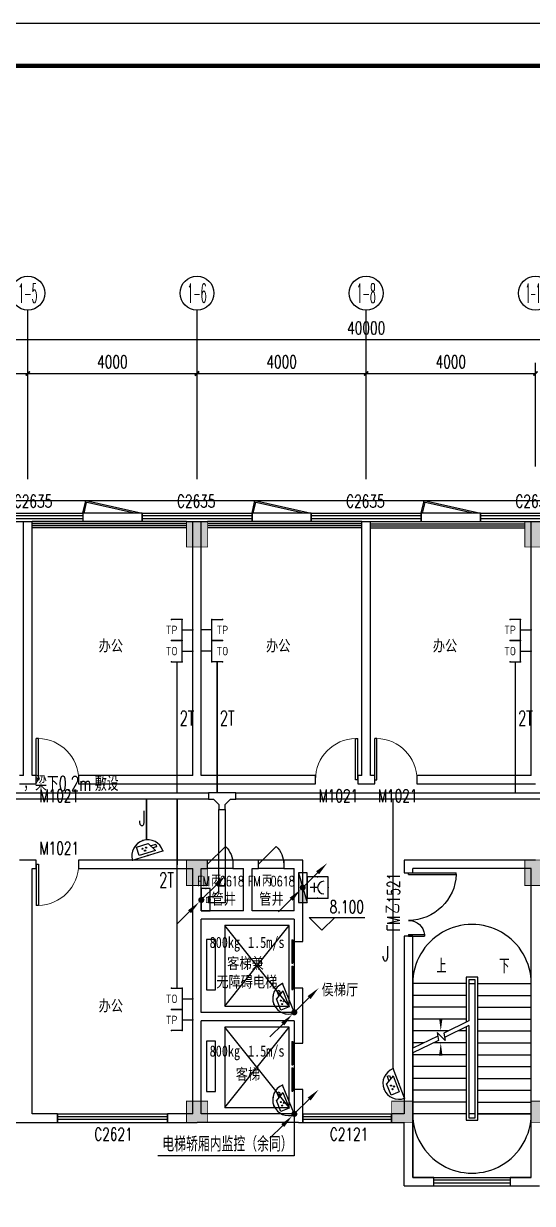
# Model space of a CAD drawing. Extents: x -6243262 to 3079315, y -2914302 to 172723.
# Drawn here: x -5709182 to -5697154, y -785658 to -757772 of the extents above; entities that cross this region are included whole.
import ezdxf
from ezdxf.enums import TextEntityAlignment as Align

# ---------------------------------------------------------------- set-up
doc = ezdxf.new("R2010")
doc.units = 0
doc.header["$LTSCALE"] = 1000
for name, color, linetype in [('0-柱2', 6, 'Continuous'), ('0-柱网', 2, 'Continuous'), ('0-铝板', 32, 'Continuous'), ('AXIS_TEXT', 7, 'Continuous'), ('CABLETRAY', 4, 'Continuous'), ('DOOR_FIRE_TEXT', 7, 'Continuous'), ('EQUIP-安防', 3, 'Continuous'), ('EQUIP-消防', 3, 'Continuous'), ('EQUIP-通讯', 3, 'Continuous'), ('EQUIP_消火栓', 7, 'Continuous'), ('LWIRE', 4, 'Continuous'), ('PUB_TITLE', 4, 'Continuous'), ('TEL_LEAD', 3, 'Continuous'), ('TEL_TEXT', 7, 'Continuous'), ('WINDOW', 4, 'Continuous'), ('WINDOW_TEXT', 7, 'Continuous'), ('WIRE-通讯', 4, 'Continuous')]:
    doc.layers.add(name, color=color, linetype=linetype)
doc.styles.add('-宋体', font='', dxfattribs={"width": 0.8})
doc.styles.add('_TCH_AXIS', font='COMPLEX', dxfattribs={"bigfont": 'GBCBIG'})
doc.styles.add('_TCH_DIM', font='SIMPLEX', dxfattribs={"bigfont": 'GBCBIG'})
doc.styles.add('_TCH_DIM_T3', font='SIMPLEX', dxfattribs={"width": 0.705882, "bigfont": 'GBCBIG'})
doc.styles.add('_TCH_WINDOW', font='SIMPLEX', dxfattribs={"height": 3.5, "bigfont": 'GBCBIG'})
doc.styles.add('_TEL_ATTDEF', font='gbenor', dxfattribs={"bigfont": 'gbcbig'})
doc.styles.add('_TEL_DIM', font='SIMPLEX', dxfattribs={"width": 0.8, "height": 3.5, "bigfont": 'HZTXT'})
doc.styles.add('COMPLEX', font='COMPLEX')
doc.styles.get("Standard").update_dxf_attribs({"font": 'gbenor.shx', "bigfont": 'gbcbig.shx'})
doc.styles.get('-宋体').set_extended_font_data('SimSun')
doc.dimstyles.new('_TCH_ARCH&&100', dxfattribs={"dimtxt": 297.5, "dimasz": 100, "dimexe": 250, "dimexo": 300, "dimgap": 126.25, "dimtad": 1, "dimdec": 0, "dimzin": 0, "dimdsep": 46, "dimtxsty": '_TCH_DIM_T3', "dimblk": 'ARCHTICK', "dimcen": 0.09, "dimclrt": 7, "dimazin": 2, "dimtfac": 1, "dimtdec": 0, "dimtix": 1, "dimtmove": 2, "dimatfit": 3, "dimfxl": 0, "dimtolj": 1, "dimtzin": 0, "dimarcsym": 0})

# ---------------------------------------------------------------- blocks, each defined once
blk = doc.blocks.new('1#柱网')
at = {"layer": '0-柱网'}
for points in [[(509855, 93967), (509855, 93367), (510355, 93367), (510355, 93967)], [(517855, 93967), (517855, 93367), (518355, 93367), (518355, 93967)], [(509855, 85967), (509855, 85367), (510355, 85367), (510355, 85967)], [(517855, 85967), (517855, 85367), (518355, 85367), (518355, 85967)], [(509855, 80267), (509855, 79767), (510355, 79767), (510355, 80267)], [(514705, 80267), (514705, 79767), (515205, 79767), (515205, 80267)], [(518005, 80267), (518005, 79767), (518505, 79767), (518505, 80267)]]:
    blk.add_hatch(color=0, dxfattribs=at).paths.add_polyline_path(points)
at = {"layer": '0-柱网', "color": 0, "const_width": 20}
for points in [[(509855, 93967), (509855, 93367), (510355, 93367), (510355, 93967), (509855, 93967)], [(517855, 93967), (517855, 93367), (518355, 93367), (518355, 93967), (517855, 93967)], [(509855, 85967), (509855, 85367), (510355, 85367), (510355, 85967), (509855, 85967)], [(517855, 85967), (517855, 85367), (518355, 85367), (518355, 85967), (517855, 85967)], [(509855, 80267), (509855, 79767), (510355, 79767), (510355, 80267), (509855, 80267)], [(514705, 80267), (514705, 79767), (515205, 79767), (515205, 80267), (514705, 80267)], [(518005, 80267), (518005, 79767), (518505, 79767), (518505, 80267), (518005, 80267)]]:
    blk.add_lwpolyline(points, dxfattribs=at)
blk = doc.blocks.new('A$C22252488')
at = {"layer": '0-铝板', "color": 0}
blk.add_lwpolyline([(1218, 0), (60, 261), (69, 300), (1400, 0)], dxfattribs=at)
at = {"layer": 'WINDOW', "color": 0}
for points in [[(0, 0), (60, 261)], [(31, 0), (90, 254)]]:
    blk.add_lwpolyline(points, dxfattribs=at)
blk = doc.blocks.new('$WINLIB2D$00000001')
at = {"color": 0}
for points in [[(-0.5, 0.5), (-0.5, -0.5)], [(-0.5, 0.5), (0.5, 0.5)], [(0.5, -0.5), (0.5, 0.5)], [(0.5, 0.167), (-0.5, 0.167)], [(0.5, -0.167), (-0.5, -0.167)], [(-0.5, -0.5), (0.5, -0.5)]]:
    blk.add_lwpolyline(points, dxfattribs=at)
blk = doc.blocks.new('$DorLib2D$00000001')
at = {"color": 0}
for p, q in [((0.45, 0.975), (0.5, 0.975)), ((0.45, 0), (0.45, 0.975)), ((0.5, 0), (0.5, 0.975)), ((0.5, 0), (0.45, 0))]:
    blk.add_line(p, q, dxfattribs=at)
at = {"color": 0, "lineweight": 13}
blk.add_arc((0.475, 0), 0.975, 91.4693, 180, dxfattribs=at)
blk = doc.blocks.new('$DORLIB2D$00000127')
at = {"color": 0}
for points in [[(-0.533, 0.795), (-0.533, 0.69)], [(-0.033, 0.795), (-0.533, 0.795)], [(-0.033, 0.795), (-0.033, 0.69)], [(0.533, 0.795), (0.033, 0.795)], [(0.033, 0.795), (0.033, 0.69)], [(0.533, 0.795), (0.533, 0.69)], [(-0.033, 0.69), (-0.533, 0.69)], [(0.533, 0.69), (0.033, 0.69)], [(0.5, 0.5), (-0.5, 0.5)]]:
    blk.add_lwpolyline(points, dxfattribs=at)
blk = doc.blocks.new('$DorLib2D$00000114')
at = {"color": 0}
blk.add_line((0.5, 0), (-0.207, 0.707), dxfattribs=at)
blk.add_arc((0.5, 0), 1, 135, 180, dxfattribs=at)
blk = doc.blocks.new('$DorLib2D$00000225')
at = {"color": 0}
for p, q in [((0.475, -0.001), (0.475, 0.752)), ((0.475, 0.752), (0.5, 0.752)), ((0.5, -0.001), (0.5, 0.752)), ((-0.5, 0), (-0.5, 0.252)), ((-0.475, 0.252), (-0.5, 0.252)), ((-0.475, 0), (-0.475, 0.252)), ((-0.475, 0), (-0.5, 0)), ((0.475, -0.001), (0.5, -0.001))]:
    blk.add_line(p, q, dxfattribs=at)
for centre, radius, start, end in [((0.505, -0.002), 0.755, 92.2493, 179.7238), ((-0.501, 0.003), 0.251, 359.7899, 84.0974)]:
    blk.add_arc(centre, radius, start, end, dxfattribs=at)
blk = doc.blocks.new('_ArchTick')
at = {"color": 0, "linetype": 'ByBlock', "const_width": 0.4}
blk.add_lwpolyline([(-0.5, -0.5), (0.5, 0.5)], dxfattribs=at)
blk = doc.blocks.new('*D631')
at = {"layer": '0-柱2', "color": 0, "lineweight": -2, "transparency": 16777216}
for p, q in [((1431741, -839937), (1431741, -836687)), ((1471741, -839937), (1471741, -836687)), ((1431741, -836937), (1471741, -836937))]:
    blk.add_line(p, q, dxfattribs=at)
at = {"layer": 'Defpoints', "color": 0, "transparency": 16777216}
for p in [(1471741, -836937), (1431741, -840237), (1471741, -840237)]:
    blk.add_point(p, dxfattribs=at)
at = {"layer": '0-柱2', "color": 0, "lineweight": -2, "transparency": 16777216, "xscale": 100, "yscale": 100, "zscale": 100, "rotation": 180}
blk.add_blockref('_ArchTick', (1431741, -836937), dxfattribs=at)
at = {"layer": '0-柱2', "color": 0, "lineweight": -2, "transparency": 16777216, "xscale": 100, "yscale": 100, "zscale": 100}
blk.add_blockref('_ArchTick', (1471741, -836937), dxfattribs=at)
at = {"layer": '0-柱2', "color": 7, "transparency": 16777216, "insert": (1451741, -836662), "char_height": 297.5, "attachment_point": 5, "style": '_TCH_DIM_T3'}
blk.add_mtext('\\A1;40000', dxfattribs=at)
blk = doc.blocks.new('*D635')
at = {"layer": '0-柱2', "color": 0, "lineweight": -2, "transparency": 16777216}
for p, q in [((1451741, -839937), (1451741, -837487)), ((1455741, -839937), (1455741, -837487)), ((1451741, -837737), (1455741, -837737))]:
    blk.add_line(p, q, dxfattribs=at)
at = {"layer": 'Defpoints', "color": 0, "transparency": 16777216}
for p in [(1455741, -837737), (1451741, -840237), (1455741, -840237)]:
    blk.add_point(p, dxfattribs=at)
at = {"layer": '0-柱2', "color": 0, "lineweight": -2, "transparency": 16777216, "xscale": 100, "yscale": 100, "zscale": 100, "rotation": 180}
blk.add_blockref('_ArchTick', (1451741, -837737), dxfattribs=at)
at = {"layer": '0-柱2', "color": 0, "lineweight": -2, "transparency": 16777216, "xscale": 100, "yscale": 100, "zscale": 100}
blk.add_blockref('_ArchTick', (1455741, -837737), dxfattribs=at)
at = {"layer": '0-柱2', "color": 7, "transparency": 16777216, "insert": (1453741, -837462), "char_height": 297.5, "attachment_point": 5, "style": '_TCH_DIM_T3'}
blk.add_mtext('\\A1;4000', dxfattribs=at)
blk = doc.blocks.new('*D636')
at = {"layer": '0-柱2', "color": 0, "lineweight": -2, "transparency": 16777216}
for p, q in [((1447741, -839937), (1447741, -837487)), ((1451741, -839937), (1451741, -837487)), ((1447741, -837737), (1451741, -837737))]:
    blk.add_line(p, q, dxfattribs=at)
at = {"layer": 'Defpoints', "color": 0, "transparency": 16777216}
for p in [(1451741, -837737), (1447741, -840237), (1451741, -840237)]:
    blk.add_point(p, dxfattribs=at)
at = {"layer": '0-柱2', "color": 0, "lineweight": -2, "transparency": 16777216, "xscale": 100, "yscale": 100, "zscale": 100, "rotation": 180}
blk.add_blockref('_ArchTick', (1447741, -837737), dxfattribs=at)
at = {"layer": '0-柱2', "color": 0, "lineweight": -2, "transparency": 16777216, "xscale": 100, "yscale": 100, "zscale": 100}
blk.add_blockref('_ArchTick', (1451741, -837737), dxfattribs=at)
at = {"layer": '0-柱2', "color": 7, "transparency": 16777216, "insert": (1449741, -837462), "char_height": 297.5, "attachment_point": 5, "style": '_TCH_DIM_T3'}
blk.add_mtext('\\A1;4000', dxfattribs=at)
blk = doc.blocks.new('*D637')
at = {"layer": '0-柱2', "color": 0, "lineweight": -2, "transparency": 16777216}
for p, q in [((1443741, -839937), (1443741, -837487)), ((1447741, -839937), (1447741, -837487)), ((1443741, -837737), (1447741, -837737))]:
    blk.add_line(p, q, dxfattribs=at)
at = {"layer": 'Defpoints', "color": 0, "transparency": 16777216}
for p in [(1447741, -837737), (1443741, -840237), (1447741, -840237)]:
    blk.add_point(p, dxfattribs=at)
at = {"layer": '0-柱2', "color": 0, "lineweight": -2, "transparency": 16777216, "xscale": 100, "yscale": 100, "zscale": 100, "rotation": 180}
blk.add_blockref('_ArchTick', (1443741, -837737), dxfattribs=at)
at = {"layer": '0-柱2', "color": 0, "lineweight": -2, "transparency": 16777216, "xscale": 100, "yscale": 100, "zscale": 100}
blk.add_blockref('_ArchTick', (1447741, -837737), dxfattribs=at)
at = {"layer": '0-柱2', "color": 7, "transparency": 16777216, "insert": (1445741, -837462), "char_height": 297.5, "attachment_point": 5, "style": '_TCH_DIM_T3'}
blk.add_mtext('\\A1;4000', dxfattribs=at)
blk = doc.blocks.new('*D638')
at = {"layer": '0-柱2', "color": 0, "lineweight": -2, "transparency": 16777216}
for p, q in [((1439741, -839937), (1439741, -837487)), ((1443741, -839937), (1443741, -837487)), ((1439741, -837737), (1443741, -837737))]:
    blk.add_line(p, q, dxfattribs=at)
at = {"layer": 'Defpoints', "color": 0, "transparency": 16777216}
for p in [(1443741, -837737), (1439741, -840237), (1443741, -840237)]:
    blk.add_point(p, dxfattribs=at)
at = {"layer": '0-柱2', "color": 0, "lineweight": -2, "transparency": 16777216, "xscale": 100, "yscale": 100, "zscale": 100, "rotation": 180}
blk.add_blockref('_ArchTick', (1439741, -837737), dxfattribs=at)
at = {"layer": '0-柱2', "color": 0, "lineweight": -2, "transparency": 16777216, "xscale": 100, "yscale": 100, "zscale": 100}
blk.add_blockref('_ArchTick', (1443741, -837737), dxfattribs=at)
at = {"layer": '0-柱2', "color": 7, "transparency": 16777216, "insert": (1441741, -837462), "char_height": 297.5, "attachment_point": 5, "style": '_TCH_DIM_T3'}
blk.add_mtext('\\A1;4000', dxfattribs=at)
blk = doc.blocks.new('_AXISO')
at = {"color": 0}
blk.add_circle((0, 0), 0.5, dxfattribs=at)
at = {"layer": 'AXIS_TEXT', "color": 0, "style": 'COMPLEX', "width": 1.041667}
blk.add_attdef('A', text='', height=0.56, dxfattribs=at).set_placement((-0.25, -0.28), (0.25, -0.28), align=Align.FIT)
blk = doc.blocks.new('$equip$00001847')
for p, q in [((-0.5, 0.499), (-0.5, 0.999)), ((0.5, 0.999), (0.5, 0.499)), ((0.5, 0.499), (-0.5, 0.499)), ((0, 0.5), (0, 0))]:
    blk.add_line(p, q)
for p in [(-0.5, 0.999), (0.5, 0.999), (-0.5, 0.499), (0, 0), (0.5, 0.499)]:
    blk.add_point(p)
at = {"color": 7, "style": '_TEL_DIM'}
blk.add_attdef('$TEXT$', text='', height=0.4, dxfattribs=at).set_placement((0, 0.999), align=Align.MIDDLE_CENTER)
at = {"color": 7, "style": '_TEL_DIM', "flags": 1}
blk.add_attdef('A', text='', height=0.00002, dxfattribs=at).set_placement((0, 0), align=Align.MIDDLE_CENTER)
blk = doc.blocks.new('$equip$00001867')
for p, q in [((-0.5, 0.499), (-0.5, 0.999)), ((0.5, 0.999), (0.5, 0.499)), ((0.5, 0.499), (-0.5, 0.499)), ((0, 0.5), (0, 0))]:
    blk.add_line(p, q)
for p in [(-0.5, 0.999), (0.5, 0.999), (-0.5, 0.499), (0, 0), (0.5, 0.499)]:
    blk.add_point(p)
at = {"color": 7, "style": '_TEL_DIM'}
blk.add_attdef('$TEXT$', text='', height=0.4, dxfattribs=at).set_placement((0, 0.999), align=Align.MIDDLE_CENTER)
at = {"color": 7, "style": '_TEL_DIM', "flags": 1}
blk.add_attdef('A', text='', height=0.00002, dxfattribs=at).set_placement((0, 0), align=Align.MIDDLE_CENTER)
blk = doc.blocks.new('$equip$00002353')
for p, q in [((0.75, 0), (-0.75, 0)), ((-0.517, -0.393), (-0.517, -0.273)), ((-0.517, -0.273), (-0.341, -0.273)), ((-0.517, -0.393), (-0.273, -0.393)), ((-0.427, -0.123), (0.383, -0.123)), ((-0.427, -0.123), (-0.187, -0.543)), ((0.383, -0.543), (-0.187, -0.543)), ((0.383, -0.123), (0.383, -0.543))]:
    blk.add_line(p, q)
at = {"const_width": 0.04}
for points in [[(-0.75, 0), (-0.779, 0)], [(0.75, 0), (0.779, 0)]]:
    blk.add_lwpolyline(points, dxfattribs=at)
blk.add_lwpolyline([(0.75, 0, -1), (-0.75, 0), (0.75, 0), (0.75, 0, -1), (-0.75, 0, -1.517539)], format="xyb", dxfattribs=at)
for centre, radius in [((-0.038, -0.38), 0.024), ((0.052, -0.26), 0.03), ((0.142, -0.38), 0.024)]:
    blk.add_circle(centre, radius)
blk.add_arc((0, 0), 0.75, 180, 0)
for p in [(-0.75, 0), (0, 0), (0.75, 0), (0, -0.75)]:
    blk.add_point(p)
for points in [[(-0.059, -0.368), (-0.017, -0.368), (-0.062, -0.38), (-0.014, -0.38)], [(-0.059, -0.392), (-0.017, -0.392), (-0.062, -0.38), (-0.014, -0.38)], [(-0.05, -0.359), (-0.026, -0.359), (-0.059, -0.368), (-0.017, -0.368)], [(-0.05, -0.401), (-0.026, -0.401), (-0.059, -0.392), (-0.017, -0.392)], [(-0.038, -0.356), (-0.038, -0.356), (-0.05, -0.359), (-0.026, -0.359)], [(-0.038, -0.404), (-0.038, -0.404), (-0.05, -0.401), (-0.026, -0.401)], [(0.026, -0.245), (0.078, -0.245), (0.022, -0.26), (0.082, -0.26)], [(0.026, -0.275), (0.078, -0.275), (0.022, -0.26), (0.082, -0.26)], [(0.037, -0.234), (0.067, -0.234), (0.026, -0.245), (0.078, -0.245)], [(0.037, -0.286), (0.067, -0.286), (0.026, -0.275), (0.078, -0.275)], [(0.052, -0.23), (0.052, -0.23), (0.037, -0.234), (0.067, -0.234)], [(0.052, -0.29), (0.052, -0.29), (0.037, -0.286), (0.067, -0.286)], [(0.121, -0.368), (0.163, -0.368), (0.118, -0.38), (0.166, -0.38)], [(0.121, -0.392), (0.163, -0.392), (0.118, -0.38), (0.166, -0.38)], [(0.13, -0.359), (0.154, -0.359), (0.121, -0.368), (0.163, -0.368)], [(0.13, -0.401), (0.154, -0.401), (0.121, -0.392), (0.163, -0.392)], [(0.142, -0.356), (0.142, -0.356), (0.13, -0.359), (0.154, -0.359)], [(0.142, -0.404), (0.142, -0.404), (0.13, -0.401), (0.154, -0.401)]]:
    blk.add_solid(points)
at = {"color": 7, "style": '_TEL_DIM', "flags": 1}
blk.add_attdef('A', text='', height=0.00002, dxfattribs=at).set_placement((0, 0), align=Align.MIDDLE_CENTER)
blk = doc.blocks.new('$equip$00002555')
for p, q in [((-0.75, 0.3), (-0.75, -0.3)), ((0.75, 0.3), (-0.75, 0.3)), ((0.75, -0.3), (0.75, 0.3)), ((-0.75, -0.3), (0.75, -0.3))]:
    blk.add_line(p, q)
at = {"const_width": 0.04}
blk.add_lwpolyline([(-0.75, 0.3), (-0.75, -0.3), (0.75, -0.3), (0.75, 0.3), (-0.75, 0.3), (-0.75, -0.3)], dxfattribs=at)
for p in [(-0.75, 0), (0, 0.3), (0.75, 0), (0, -0.3)]:
    blk.add_point(p)
at = {"color": 7, "style": '_TEL_DIM'}
blk.add_attdef('$TEXT$', text='', height=0.4, dxfattribs=at).set_placement((-0.018, 0.002), align=Align.MIDDLE_CENTER)
at = {"color": 7, "style": '_TEL_DIM', "flags": 1}
blk.add_attdef('A', text='', height=0.00002, dxfattribs=at).set_placement((0, 0), align=Align.MIDDLE_CENTER)
blk = doc.blocks.new('$TelecSys$00000079')
for p, q in [((0.7, 0.7), (0, 0)), ((0.104, 0.104), (0.104, 0.104)), ((-0.104, -0.104), (-0.104, -0.104))]:
    blk.add_line(p, q)
at = {"const_width": 0.142}
blk.add_lwpolyline([(-0.071, 0, 1), (0.071, 0, 1)], format="xyb", close=True, dxfattribs=at)
blk.add_solid([(0.63, 0.77), (0.77, 0.63), (1.15, 1.15)])
at = {"width": 0.8, "flags": 9}
blk.add_attdef('A', (0, 0), '', height=0.00002, dxfattribs=at)
blk = doc.blocks.new('$TelecSys$00000081')
for p, q in [((0.104, 0.104), (0.104, 0.104)), ((-1.15, -1.15), (-0.55, -0.55)), ((-0.104, -0.104), (-0.104, -0.104))]:
    blk.add_line(p, q)
at = {"const_width": 0.142}
blk.add_lwpolyline([(0.071, 0, 1), (-0.071, 0, 1)], format="xyb", close=True, dxfattribs=at)
blk.add_solid([(-0.62, -0.48), (-0.48, -0.62), (-0.1, -0.1)])
at = {"width": 0.8, "flags": 9}
blk.add_attdef('A', (0, 0), '', height=0.00002, rotation=180, dxfattribs=at)
blk = doc.blocks.new('$equip$00002656')
for p, q in [((-0.5, 1), (-0.5, 0)), ((0.5, 1), (-0.5, 1)), ((0.5, 0), (0.5, 1)), ((-0.5, 0), (0.5, 0)), ((-0.219, 0.331), (0.222, 0.331)), ((0, 0.5), (0, 0.15))]:
    blk.add_line(p, q)
at = {"const_width": 0.04}
blk.add_lwpolyline([(-0.5, 1), (0.5, 1), (0.5, 0), (-0.5, 0), (-0.5, 1), (0.5, 1)], dxfattribs=at)
blk.add_arc((0, 0.8), 0.3, 180, 0)
for p in [(0, 1), (-0.5, 0.5), (0, 0), (0.5, 0.5)]:
    blk.add_point(p)
at = {"color": 7, "flags": 1}
for tag, height, p in [('A', 0.00002, (0, 0)), ('B', 0.4, (0.762, 0.292))]:
    blk.add_attdef(tag, text='', height=height, dxfattribs=at).set_placement(p, align=Align.MIDDLE_CENTER)
blk = doc.blocks.new('$TwtSys$00000434')
for p, q in [((-0.5, 0.5), (-0.5, -0.5)), ((-0.5, -0.5), (0.5, 0.5)), ((0.5, 0.5), (-0.5, 0.5)), ((0.5, -0.5), (0.5, 0.5)), ((-0.5, -0.5), (0.5, -0.5))]:
    blk.add_line(p, q)
blk.add_solid([(0.5, -0.5), (0.5, 0.5), (-0.5, -0.5)])
blk = doc.blocks.new('4235234')
at = {"layer": '0-柱2', "color": 8}
for p, q in [((1443741.3, -840237.1), (1443741.3, -836237.1)), ((1447741.3, -840237.1), (1447741.3, -836237.1)), ((1451741.3, -840237.1), (1451741.3, -836237.1)), ((1443641.3, -847237.1), (1443641.3, -841237.1)), ((1443641.3, -841237.1), (1443841.3, -841237.1)), ((1443841.3, -847237.1), (1443841.3, -841237.1)), ((1446441.3, -841037.1), (1445041.3, -841037.1)), ((1445041.3, -841037.1), (1445041.3, -841237.1)), ((1445041.3, -841237.1), (1446441.3, -841237.1)), ((1446441.3, -841237.1), (1446441.3, -841037.1)), ((1447641.3, -847237.1), (1447641.3, -841237.1)), ((1447641.3, -841237.1), (1447841.3, -841237.1)), ((1447841.3, -847237.1), (1447841.3, -841237.1)), ((1450441.3, -841037.1), (1449041.3, -841037.1)), ((1449041.3, -841037.1), (1449041.3, -841237.1)), ((1449041.3, -841237.1), (1450441.3, -841237.1)), ((1450441.3, -841237.1), (1450441.3, -841037.1)), ((1451641.3, -847237.1), (1451641.3, -841237.1)), ((1451641.3, -841237.1), (1451841.3, -841237.1)), ((1451841.3, -847237.1), (1451841.3, -841237.1)), ((1454441.3, -841037.1), (1453041.3, -841037.1)), ((1453041.3, -841037.1), (1453041.3, -841237.1)), ((1453041.3, -841237.1), (1454441.3, -841237.1)), ((1454441.3, -841237.1), (1454441.3, -841037.1)), ((1455641.3, -847237.1), (1455641.3, -841237.1)), ((1455641.3, -841237.1), (1455841.3, -841237.1)), ((1443641.3, -847237.1), (1443541.3, -847237.1)), ((1443941.3, -847237.1), (1443841.3, -847237.1)), ((1443941.3, -847437.1), (1443941.3, -847237.1)), ((1447641.3, -847237.1), (1444941.3, -847237.1)), ((1444941.3, -847237.1), (1444941.3, -847437.1)), ((1450541.3, -847237.1), (1447841.3, -847237.1)), ((1450541.3, -847437.1), (1450541.3, -847237.1)), ((1451641.3, -847237.1), (1451541.3, -847237.1)), ((1451541.3, -847237.1), (1451541.3, -847437.1)), ((1451941.3, -847237.1), (1451841.3, -847237.1)), ((1451941.3, -847437.1), (1451941.3, -847237.1)), ((1455641.3, -847237.1), (1452941.3, -847237.1)), ((1452941.3, -847237.1), (1452941.3, -847437.1)), ((1443541.3, -847437.1), (1443741.3, -847437.1)), ((1443741.3, -847437.1), (1443941.3, -847437.1)), ((1444941.3, -847437.1), (1447741.3, -847437.1)), ((1447741.3, -847437.1), (1450541.3, -847437.1)), ((1451541.3, -847437.1), (1451741.3, -847437.1)), ((1451741.3, -847437.1), (1451941.3, -847437.1)), ((1452941.3, -847437.1), (1455741.3, -847437.1)), ((1443741.3, -849237.1), (1443541.3, -849237.1)), ((1443941.3, -849237.1), (1443741.3, -849237.1)), ((1443941.3, -849437.1), (1443941.3, -849237.1)), ((1447741.3, -849237.1), (1444941.3, -849237.1)), ((1444941.3, -849237.1), (1444941.3, -849437.1)), ((1447991.3, -849237.1), (1447741.3, -849237.1)), ((1447991.3, -849437.1), (1447991.3, -849237.1)), ((1448591.3, -849237.1), (1447991.3, -849237.1)), ((1448941.3, -849237.1), (1448591.3, -849237.1)), ((1448591.3, -849237.1), (1448591.3, -849437.1)), ((1449191.3, -849237.1), (1448941.3, -849237.1)), ((1449191.3, -849437.1), (1449191.3, -849237.1)), ((1449791.3, -849237.1), (1449191.3, -849237.1)), ((1450241.3, -849237.1), (1449791.3, -849237.1)), ((1449791.3, -849237.1), (1449791.3, -849437.1)), ((1450241.3, -850537.1), (1450241.3, -849237.1)), ((1455741.3, -849237.1), (1452641.3, -849237.1)), ((1452641.3, -849237.1), (1452641.3, -849537.1)), ((1443841.3, -855237.1), (1443841.3, -849437.1)), ((1443841.3, -849437.1), (1443941.3, -849437.1)), ((1444941.3, -849437.1), (1447641.3, -849437.1)), ((1447641.3, -850537.1), (1447641.3, -849437.1)), ((1447841.3, -850437.1), (1447841.3, -849437.1)), ((1447841.3, -849437.1), (1447991.3, -849437.1)), ((1448591.3, -849437.1), (1447991.3, -849437.1)), ((1448591.3, -849437.1), (1448841.3, -849437.1)), ((1448841.3, -850437.1), (1448841.3, -849437.1)), ((1449041.3, -849437.1), (1449191.3, -849437.1)), ((1449041.3, -850437.1), (1449041.3, -849437.1)), ((1449791.3, -849437.1), (1449191.3, -849437.1)), ((1449791.3, -849437.1), (1450041.3, -849437.1)), ((1450041.3, -850437.1), (1450041.3, -849437.1)), ((1452641.3, -849537.1), (1452841.3, -849537.1)), ((1455641.3, -849437.1), (1452841.3, -849437.1)), ((1452841.3, -849537.1), (1452841.3, -849437.1)), ((1455641.3, -855337.1), (1455641.3, -849437.1)), ((1448841.3, -850437.1), (1447841.3, -850437.1)), ((1450041.3, -850437.1), (1449041.3, -850437.1)), ((1447641.3, -852937.1), (1447641.3, -850537.1)), ((1447841.3, -852837.1), (1447841.3, -850637.1)), ((1448941.3, -850637.1), (1447841.3, -850637.1)), ((1450041.3, -850637.1), (1448941.3, -850637.1)), ((1450041.3, -850637.1), (1450041.3, -851162.1)), ((1450241.3, -851162.1), (1450241.3, -850537.1)), ((1450695.5, -850895.5), (1450395.5, -850595.5)), ((1450395.5, -850595.5), (1451705.3, -850595.5)), ((1450695.5, -850895.5), (1450995.5, -850595.5)), ((1449916.3, -850787.1), (1448396.3, -850787.1)), ((1448396.3, -850787.1), (1448396.3, -852687.1)), ((1448396.3, -852687.1), (1449916.3, -850787.1)), ((1449916.3, -852687.1), (1448396.3, -850787.1)), ((1449916.3, -852687.1), (1449916.3, -850787.1)), ((1452841.3, -851037.1), (1452641.3, -851037.1)), ((1452641.3, -851037.1), (1452641.3, -855237.1)), ((1452841.3, -855337.1), (1452841.3, -851037.1)), ((1448181.3, -851117.1), (1447966.3, -851117.1)), ((1447966.3, -851117.1), (1447966.3, -852307.1)), ((1448181.3, -852307.1), (1448181.3, -851117.1)), ((1450041.3, -851162.1), (1450241.3, -851162.1)), ((1452841.3, -852157.1), (1452841.3, -853685.1)), ((1454106.3, -852157.1), (1452841.3, -852157.1)), ((1454376.3, -852007.1), (1454106.3, -852007.1)), ((1454106.3, -852007.1), (1454106.3, -853067.1)), ((1454316.3, -852067.1), (1454166.3, -852067.1)), ((1454166.3, -852067.1), (1454166.3, -853037.8)), ((1454166.3, -852157.1), (1454166.3, -853037.8)), ((1454166.3, -852157.1), (1454316.3, -852157.1)), ((1454316.3, -855327.1), (1454316.3, -852067.1)), ((1454316.3, -855237.1), (1454316.3, -852157.1)), ((1454376.3, -855387.1), (1454376.3, -852007.1)), ((1454376.3, -852157.1), (1455641.3, -852157.1)), ((1455641.3, -855237.1), (1455641.3, -852157.1)), ((1447966.3, -852307.1), (1448181.3, -852307.1)), ((1450241.3, -852262.1), (1450041.3, -852262.1)), ((1450041.3, -852262.1), (1450041.3, -852837.1)), ((1450241.3, -852937.1), (1450241.3, -852262.1)), ((1454106.3, -852437.1), (1452841.3, -852437.1)), ((1454376.3, -852437.1), (1455641.3, -852437.1)), ((1448396.3, -852687.1), (1449916.3, -852687.1)), ((1454106.3, -852717.1), (1452841.3, -852717.1)), ((1454376.3, -852717.1), (1455641.3, -852717.1)), ((1447641.3, -855237.1), (1447641.3, -852937.1)), ((1450041.3, -852837.1), (1447841.3, -852837.1)), ((1450241.3, -853562.1), (1450241.3, -852937.1)), ((1454106.3, -852997.1), (1452841.3, -852997.1)), ((1454376.3, -852997.1), (1455641.3, -852997.1)), ((1447841.3, -855237.1), (1447841.3, -853037.1)), ((1450041.3, -853037.1), (1447841.3, -853037.1)), ((1449916.3, -853187.1), (1448396.3, -853187.1)), ((1448396.3, -853187.1), (1448396.3, -855087.1)), ((1448396.3, -855087.1), (1449916.3, -853187.1)), ((1449916.3, -855087.1), (1448396.3, -853187.1)), ((1449916.3, -855087.1), (1449916.3, -853187.1)), ((1450041.3, -853037.1), (1450041.3, -853562.1)), ((1453676.5, -853277.1), (1452841.3, -853277.1)), ((1454166.3, -853037.8), (1453574.6, -853326.8)), ((1454166.3, -853149.1), (1453594.4, -853428.4)), ((1454106.3, -853277.1), (1453904.3, -853277.1)), ((1454106.3, -853178.4), (1454106.3, -855387.1)), ((1454166.3, -853149.1), (1454166.3, -855237.1)), ((1454166.3, -853149.1), (1454166.3, -855327.1)), ((1454376.3, -853277.1), (1455641.3, -853277.1)), ((1448181.3, -853517.1), (1447966.3, -853517.1)), ((1447966.3, -853517.1), (1447966.3, -854707.1)), ((1448181.3, -854707.1), (1448181.3, -853517.1)), ((1453431.1, -853396.9), (1452841.3, -853685.1)), ((1453450.9, -853498.5), (1452841.3, -853796.4)), ((1453103.3, -853557.1), (1452841.3, -853557.1)), ((1454106.3, -853557.1), (1453331.1, -853557.1)), ((1453608.8, -853502), (1453415.2, -853315.2)), ((1453415.2, -853315.2), (1453450.9, -853498.5)), ((1453574.6, -853326.8), (1453608.8, -853502)), ((1454376.3, -853557.1), (1455641.3, -853557.1)), ((1450041.3, -853562.1), (1450241.3, -853562.1)), ((1452841.3, -853796.4), (1452841.3, -855237.1)), ((1454106.3, -853837.1), (1452841.3, -853837.1)), ((1454376.3, -853837.1), (1455641.3, -853837.1)), ((1454106.3, -854117.1), (1452841.3, -854117.1)), ((1454376.3, -854117.1), (1455641.3, -854117.1)), ((1454106.3, -854397.1), (1452841.3, -854397.1)), ((1454376.3, -854397.1), (1455641.3, -854397.1)), ((1450241.3, -854662.1), (1450041.3, -854662.1)), ((1450041.3, -854662.1), (1450041.3, -855237.1)), ((1450241.3, -855237.1), (1450241.3, -854662.1)), ((1447966.3, -854707.1), (1448181.3, -854707.1)), ((1454106.3, -854677.1), (1452841.3, -854677.1)), ((1454376.3, -854677.1), (1455641.3, -854677.1)), ((1448396.3, -855087.1), (1449916.3, -855087.1)), ((1454106.3, -854957.1), (1452841.3, -854957.1)), ((1454376.3, -854957.1), (1455641.3, -854957.1)), ((1443041.3, -855437.1), (1443741.3, -855437.1)), ((1443741.3, -855437.1), (1444441.3, -855437.1)), ((1444441.3, -855237.1), (1443841.3, -855237.1)), ((1444441.3, -855437.1), (1444441.3, -855237.1)), ((1447641.3, -855237.1), (1447041.3, -855237.1)), ((1447041.3, -855237.1), (1447041.3, -855437.1)), ((1447041.3, -855437.1), (1447741.3, -855437.1)), ((1450141.3, -855437.1), (1447741.3, -855437.1)), ((1450041.3, -855237.1), (1447841.3, -855237.1)), ((1450141.3, -855437.1), (1450241.3, -855437.1)), ((1450241.3, -855437.1), (1450241.3, -855237.1)), ((1452641.3, -855237.1), (1452341.3, -855237.1)), ((1452341.3, -855237.1), (1452341.3, -855437.1)), ((1452341.3, -855437.1), (1452641.3, -855437.1)), ((1452641.3, -856937.1), (1452641.3, -855437.1)), ((1454106.3, -855237.1), (1452841.3, -855237.1)), ((1452841.3, -855237.1), (1452841.3, -856737.1)), ((1454106.3, -855237.1), (1452841.3, -855237.1)), ((1452841.3, -856737.1), (1452841.3, -855337.1)), ((1454106.3, -855387.1), (1454376.3, -855387.1)), ((1454316.3, -855237.1), (1454166.3, -855237.1)), ((1454166.3, -855327.1), (1454316.3, -855327.1)), ((1454376.3, -855237.1), (1455641.3, -855237.1)), ((1455641.3, -855237.1), (1454376.3, -855237.1)), ((1455641.3, -856737.1), (1455641.3, -855237.1)), ((1455641.3, -856737.1), (1455641.3, -855337.1)), ((1453341.3, -856737.1), (1452841.3, -856737.1)), ((1452841.3, -856737.1), (1455641.3, -856737.1)), ((1453341.3, -856937.1), (1453341.3, -856737.1)), ((1455641.3, -856737.1), (1455141.3, -856737.1)), ((1455141.3, -856737.1), (1455141.3, -856937.1)), ((1452641.3, -856937.1), (1453341.3, -856937.1)), ((1455141.3, -856937.1), (1455841.3, -856937.1))]:
    blk.add_line(p, q, dxfattribs=at)
for points in [[(1436841.3, -840737.1), (1472341.3, -840737.1), (1472341.3, -849237.1)], [(1447491.3, -841237.1), (1443841.3, -841237.1)], [(1447491.3, -841287.1), (1443841.3, -841287.1)], [(1451641.3, -841237.1), (1447991.3, -841237.1)], [(1451641.3, -841287.1), (1447991.3, -841287.1)], [(1451841.3, -841237.1), (1455491.3, -841237.1)], [(1451841.3, -841287.1), (1455491.3, -841287.1)], [(1447491.3, -841337.1), (1443841.3, -841337.1)], [(1447491.3, -841387.1), (1443841.3, -841387.1)], [(1451641.3, -841337.1), (1447991.3, -841337.1)], [(1451641.3, -841387.1), (1447991.3, -841387.1)], [(1451841.3, -841337.1), (1455491.3, -841337.1)], [(1451841.3, -841387.1), (1455491.3, -841387.1)]]:
    blk.add_lwpolyline(points, dxfattribs=at)
for points in [[(1453503.8, -852017.1, 0, 0, 0), (1453503.8, -853277.1, 0, 80, 0), (1453503.8, -852977.1, 0, 0, 0)], [(1454978.8, -852017.1, 0, 0, 0), (1454978.8, -855987.1, 0, 0, 0), (1453503.8, -855987.1, 0, 0, 0), (1453503.8, -853557.1, 0, 80, 0), (1453503.8, -853857.1, 0, 0, 0)]]:
    blk.add_lwpolyline(points, format="xyseb", dxfattribs=at)
for centre, start, end in [((1454241.3, -852157.1), 359.99993, 180.00007), ((1454241.3, -855237.1), 179.99993, 0.00007)]:
    blk.add_arc(centre, 1400, start, end, dxfattribs=at)
ref = blk.add_blockref('_AXISO', (1443741.3, -835837.1), dxfattribs=dict(at, xscale=800, yscale=800, zscale=800))
ref.add_attrib('A', '1-5', dxfattribs={"layer": 'AXIS_TEXT', "color": 8, "height": 452.55, "style": '_TCH_AXIS', "width": 0.381818}).set_placement((1443515, -836063.3), (1443967.6, -836063.3), align=Align.FIT)
ref = blk.add_blockref('_AXISO', (1447741.3, -835837.1), dxfattribs=dict(at, xscale=800, yscale=800, zscale=800))
ref.add_attrib('A', '1-6', dxfattribs={"layer": 'AXIS_TEXT', "color": 8, "height": 452.55, "style": '_TCH_AXIS', "width": 0.381818}).set_placement((1447515, -836063.3), (1447967.6, -836063.3), align=Align.FIT)
ref = blk.add_blockref('_AXISO', (1451741.3, -835837.1), dxfattribs=dict(at, xscale=800, yscale=800, zscale=800))
ref.add_attrib('A', '1-8', dxfattribs={"layer": 'AXIS_TEXT', "color": 8, "height": 452.55, "style": '_TCH_AXIS', "width": 0.381818}).set_placement((1451515, -836063.3), (1451967.6, -836063.3), align=Align.FIT)
ref = blk.add_blockref('_AXISO', (1455741.3, -835837.1), dxfattribs=dict(at, xscale=800, yscale=800, zscale=800))
ref.add_attrib('A', '1-10', dxfattribs={"layer": 'AXIS_TEXT', "color": 8, "height": 452.55, "style": '_TCH_AXIS', "width": 0.3}).set_placement((1455515, -836063.3), (1455967.6, -836063.3), align=Align.FIT)
ref = blk.add_blockref('$WINLIB2D$00000001', (1443741.3, -841137.1), dxfattribs=dict(at, xscale=-2600, yscale=200, zscale=200, rotation=180))
ref.add_attrib('A', 'XJC2635', (1443086.3, -840905.9), dxfattribs={"layer": 'WINDOW_TEXT', "color": 8, "height": 297.5, "style": '_TCH_WINDOW', "width": 0.705882})
ref = blk.add_blockref('$WINLIB2D$00000001', (1447741.3, -841137.1), dxfattribs=dict(at, xscale=-2600, yscale=-200, zscale=200, rotation=180))
ref.add_attrib('A', 'C2635', (1447266.3, -840905.9), dxfattribs={"layer": 'WINDOW_TEXT', "color": 8, "height": 297.5, "style": '_TCH_WINDOW', "width": 0.705882})
ref = blk.add_blockref('$WINLIB2D$00000001', (1451741.3, -841137.1), dxfattribs=dict(at, xscale=-2600, yscale=-200, zscale=200, rotation=180))
ref.add_attrib('A', 'C2635', (1451266.3, -840905.9), dxfattribs={"layer": 'WINDOW_TEXT', "color": 8, "height": 297.5, "style": '_TCH_WINDOW', "width": 0.705882})
ref = blk.add_blockref('$WINLIB2D$00000001', (1455741.3, -841137.1), dxfattribs=dict(at, xscale=-2600, yscale=-200, zscale=200, rotation=180))
ref.add_attrib('A', 'C2635', (1455266.3, -840905.9), dxfattribs={"layer": 'WINDOW_TEXT', "color": 8, "height": 297.5, "style": '_TCH_WINDOW', "width": 0.705882})
for name, p in [('A$C22252488', (1445041.3, -841037.1)), ('A$C22252488', (1449041.3, -841037.1)), ('A$C22252488', (1453041.3, -841037.1)), ('1#柱网', (937636.3, -935204.2))]:
    blk.add_blockref(name, p, dxfattribs=at)
ref = blk.add_blockref('$DorLib2D$00000001', (1444441.3, -847337.1), dxfattribs=dict(at, xscale=1000, yscale=-1000, zscale=200, rotation=180))
ref.add_attrib('A', 'M1021', (1444016.3, -847865.7), dxfattribs={"layer": 'WINDOW_TEXT', "color": 8, "height": 297.5, "style": '_TCH_WINDOW', "width": 0.705882})
ref = blk.add_blockref('$DorLib2D$00000001', (1451041.3, -847337.1), dxfattribs=dict(at, xscale=-1000, yscale=-1000, zscale=200, rotation=180))
ref.add_attrib('A', 'M1021', (1450616.3, -847865.7), dxfattribs={"layer": 'WINDOW_TEXT', "color": 8, "height": 297.5, "style": '_TCH_WINDOW', "width": 0.705882})
ref = blk.add_blockref('$DorLib2D$00000001', (1452441.3, -847337.1), dxfattribs=dict(at, xscale=1000, yscale=-1000, zscale=200, rotation=180))
ref.add_attrib('A', 'M1021', (1452016.3, -847865.7), dxfattribs={"layer": 'WINDOW_TEXT', "color": 8, "height": 297.5, "style": '_TCH_WINDOW', "width": 0.705882})
ref = blk.add_blockref('$DorLib2D$00000001', (1444441.3, -849337.1), dxfattribs=dict(at, xscale=1000, yscale=1000, zscale=200, rotation=180))
ref.add_attrib('A', 'M1021', (1444016.3, -849105.9), dxfattribs={"layer": 'WINDOW_TEXT', "color": 8, "height": 297.5, "style": '_TCH_WINDOW', "width": 0.705882})
at = {"layer": '0-柱2', "color": 8, "zscale": 200}
for name, p, xscale, yscale, rotation in [('$DorLib2D$00000114', (1448291.3, -849337.1), 600, -600, 180), ('$DorLib2D$00000114', (1449491.3, -849337.1), 600, -600, 180), ('$DorLib2D$00000225', (1452741.3, -850287.1), 1500, -1500, 90), ('$DORLIB2D$00000127', (1450141.3, -851712.1), 1100, 200, 90), ('$DORLIB2D$00000127', (1450141.3, -854112.1), 1100, 200, 90), ('$WINLIB2D$00000001', (1454241.3, -856837.1), -1800, 200, 180)]:
    blk.add_blockref(name, p, dxfattribs=dict(at, xscale=xscale, yscale=yscale, rotation=rotation))
at = {"layer": '0-柱2', "color": 8}
ref = blk.add_blockref('$WINLIB2D$00000001', (1445741.3, -855337.1), dxfattribs=dict(at, xscale=-2600, yscale=-200, zscale=200, rotation=180))
ref.add_attrib('A', 'C2621', (1445311.3, -855865.7), dxfattribs={"layer": 'WINDOW_TEXT', "color": 8, "height": 297.5, "style": '_TCH_WINDOW', "width": 0.705882})
ref = blk.add_blockref('$WINLIB2D$00000001', (1451291.3, -855337.1), dxfattribs=dict(at, xscale=-2100, yscale=-200, zscale=200, rotation=180))
ref.add_attrib('A', 'C2121', (1450881.3, -855865.7), dxfattribs={"layer": 'WINDOW_TEXT', "color": 8, "height": 297.5, "style": '_TCH_WINDOW', "width": 0.705882})
for s, height, style, width, p in [('办公', 264.35, '-宋体', 0.8, (1445415.6, -844302.5)), ('办公', 264.35, '-宋体', 0.8, (1449373.9, -844302.5)), ('办公', 264.35, '-宋体', 0.8, (1453316.1, -844302.5)), ('管井', 264.35, '-宋体', 0.8, (1448083.1, -850287.2)), ('管井', 264.35, '-宋体', 0.8, (1449212.2, -850287.2)), ('8.100', 297.5, '_TCH_DIM', 0.705882, (1450875.3, -850490.5)), ('800kg', 264.35, '-宋体', 0.8, (1448039.7, -851314.7)), ('1.5m/s', 264.35, '-宋体', 0.8, (1448947, -851314.7)), ('客梯兼', 264.35, '-宋体', 0.8, (1448454.4, -851808.7)), ('无障碍电梯', 264.35, '-宋体', 0.8, (1448197.1, -852246)), ('侯梯厅', 264.35, '-宋体', 0.8, (1450686.8, -852431.5)), ('办公', 264.35, '-宋体', 0.8, (1445415.6, -852811)), ('800kg', 264.35, '-宋体', 0.8, (1448039.7, -853882.7)), ('1.5m/s', 264.35, '-宋体', 0.8, (1448947, -853882.7)), ('客梯', 264.35, '-宋体', 0.8, (1448656.5, -854428.9))]:
    blk.add_text(s, height=height, dxfattribs=dict(at, style=style, width=width)).set_placement(p)
at = {"layer": '0-柱2', "color": 7, "style": '_TCH_DIM'}
for s, p in [('上', (1453399.5, -851912.1)), ('下', (1454883.9, -851912.1))]:
    blk.add_text(s, height=337.6, dxfattribs=at).set_placement(p)
at = {"layer": 'DOOR_FIRE_TEXT', "color": 8, "style": '_TCH_WINDOW', "width": 0.705882}
for s, p in [('1521', (1452536.4, -850259.2)), ('FM', (1452536.4, -850924.9))]:
    blk.add_text(s, height=297.5, rotation=90, dxfattribs=at).set_placement(p)
at = {"layer": 'DOOR_FIRE_TEXT', "color": 8, "style": '_TCH_WINDOW'}
blk.add_text('乙', height=337.6, rotation=90, dxfattribs=at).set_placement((1452536.4, -850504.9))
at = {"layer": 'WINDOW_TEXT', "color": 8, "style": '_TCH_WINDOW', "width": 0.705882}
for s, p in [('FM', (1447745, -849857)), ('0618', (1448277.6, -849857)), ('FM', (1448945, -849857)), ('0618', (1449477.6, -849857))]:
    blk.add_text(s, height=238, dxfattribs=at).set_placement(p)
at = {"layer": 'WINDOW_TEXT', "color": 8, "style": '_TCH_WINDOW'}
for p in [(1448081, -849857), (1449281, -849857)]:
    blk.add_text('丙', height=270.1, dxfattribs=at).set_placement(p)
at = {"layer": '0-柱2', "color": 8}
for p1, p2, distance, picture, middle in [((1431741.3, -840237.1), (1471741.3, -840237.1), 3300, '*D631', (1451741.3, -836662.1)), ((1439741.3, -840237.1), (1443741.3, -840237.1), 2500, '*D638', (1441741.3, -837462.1)), ((1443741.3, -840237.1), (1447741.3, -840237.1), 2500, '*D637', (1445741.3, -837462.1)), ((1447741.3, -840237.1), (1451741.3, -840237.1), 2500, '*D636', (1449741.3, -837462.1)), ((1451741.3, -840237.1), (1455741.3, -840237.1), 2500, '*D635', (1453741.3, -837462.1))]:
    dim = blk.add_aligned_dim(p1=p1, p2=p2, distance=distance, dimstyle='_TCH_ARCH&&100', dxfattribs=at)
    dim.commit()
    dim.dimension.update_dxf_attribs({"geometry": picture, "text_midpoint": middle})

msp = doc.modelspace()

# ---------------------------------------------------------------- linework, layer by layer
at = {"layer": 'CABLETRAY'}
for p, q in [((-5720572.2, -775951.2), (-5704814.7, -775951.2)), ((-5704164.7, -775951.2), (-5704814.7, -775951.2)), ((-5704814.7, -775951.2), (-5704814.7, -776101.2)), ((-5704814.7, -775951.2), (-5704814.7, -776101.2)), ((-5704164.7, -776101.2), (-5704164.7, -775951.2)), ((-5704164.7, -775951.2), (-5682702.9, -775951.2)), ((-5704164.7, -776101.2), (-5704164.7, -775951.2)), ((-5704814.7, -776101.2), (-5720572.2, -776101.2)), ((-5704814.7, -776101.2), (-5704689.7, -776101.2)), ((-5704689.7, -776101.2), (-5704564.7, -776226.2)), ((-5704564.7, -776226.2), (-5704564.7, -776351.2)), ((-5704414.7, -776226.2), (-5704289.7, -776101.2)), ((-5704414.7, -776351.2), (-5704414.7, -776226.2)), ((-5704289.7, -776101.2), (-5704164.7, -776101.2)), ((-5682702.9, -776101.2), (-5704164.7, -776101.2)), ((-5704564.7, -776351.2), (-5704414.7, -776351.2)), ((-5704564.7, -778155), (-5704564.7, -776351.2)), ((-5704564.7, -776351.2), (-5704414.7, -776351.2)), ((-5704414.7, -776351.2), (-5704414.7, -778155)), ((-5704414.7, -778155), (-5704564.7, -778155)), ((-5704564.7, -778280), (-5704564.7, -778155)), ((-5704564.7, -778155), (-5704414.7, -778155)), ((-5704414.7, -778155), (-5704414.7, -778555)), ((-5704814.7, -778555), (-5704814.7, -778405)), ((-5704814.7, -778405), (-5704689.7, -778405)), ((-5704689.7, -778405), (-5704564.7, -778280)), ((-5704414.7, -778555), (-5704814.7, -778555))]:
    msp.add_line(p, q, dxfattribs=at)
at = {"layer": 'PUB_TITLE'}
msp.add_lwpolyline([(-5728613.8, -799772.5), (-5669213.8, -799772.5), (-5669213.8, -757772.5), (-5728613.8, -757772.5)], close=True, dxfattribs=at)
at = {"layer": 'PUB_TITLE', "const_width": 100}
msp.add_lwpolyline([(-5727113.8, -798772.5), (-5670213.8, -798772.5), (-5670213.8, -758772.5), (-5727113.8, -758772.5)], close=True, dxfattribs=at)
at = {"layer": 'TEL_LEAD'}
for p, q in [((-5702782.1, -783542.5), (-5702782.1, -784536.5)), ((-5702782.1, -784536.5), (-5706007.1, -784536.5))]:
    msp.add_line(p, q, dxfattribs=at)
at = {"layer": 'WIRE-通讯', "linetype": 'Continuous', "const_width": 35}
for points in [[(-5705556.6, -775951.2), (-5705556.6, -772853.7)], [(-5704607.6, -775951.2), (-5704607.6, -772853.7)], [(-5697556.6, -775951.2), (-5697556.6, -772853.7)], [(-5706275.2, -777062.1), (-5706275.2, -776101.2)], [(-5705556.6, -780571.8), (-5705551.5, -776101.2)], [(-5700447.7, -782472.8), (-5700447.7, -776101.2)]]:
    msp.add_lwpolyline(points, dxfattribs=at)

# ---------------------------------------------------------------- block references
msp.add_blockref('4235234', (-7152823.4, 71694.5))
at = {"layer": 'EQUIP-安防'}
for p, xscale, yscale, zscale, rotation in [((-5706246.7, -777436), 500.0000000000002, 500.0000000000002, 500.0000000000002, 197.4688395578826), ((-5702918.4, -780808.2), 499.9999999999997, 499.9999999999997, 499.9999999999997, 292.186361749714), ((-5700312, -782822.4), 499.9999999999999, 499.9999999999999, 499.9999999999999, 291.2138056653965), ((-5702918.4, -783208.2), 499.9999999999997, 499.9999999999997, 499.9999999999997, 292.186361749714)]:
    msp.add_blockref('$equip$00002353', p, dxfattribs=dict(at, xscale=xscale, yscale=yscale, zscale=zscale, rotation=rotation))
at = {"layer": 'EQUIP-消防', "xscale": 500, "yscale": 500, "zscale": 500, "rotation": 270}
msp.add_blockref('$equip$00002656', (-5702482.1, -778192.5), dxfattribs=at)
at = {"layer": 'EQUIP-通讯'}
ref = msp.add_blockref('$equip$00001867', (-5705182.1, -772103.7), dxfattribs=dict(at, xscale=-500, yscale=500, zscale=500, rotation=90))
ref.add_attrib('$TEXT$', 'TP', dxfattribs={"layer": '0', "color": 7, "height": 200, "style": '_TEL_ATTDEF'}).set_placement((-5705681.6, -772103.7), align=Align.MIDDLE_CENTER)
ref = msp.add_blockref('$equip$00001867', (-5704982.1, -772103.7), dxfattribs=dict(at, xscale=500, yscale=500, zscale=500, rotation=270))
ref.add_attrib('$TEXT$', 'TP', dxfattribs={"layer": '0', "color": 7, "height": 200, "style": '_TEL_ATTDEF'}).set_placement((-5704482.6, -772103.7), align=Align.MIDDLE_CENTER)
ref = msp.add_blockref('$equip$00001867', (-5697182.1, -772103.7), dxfattribs=dict(at, xscale=-500, yscale=500, zscale=500, rotation=90))
ref.add_attrib('$TEXT$', 'TP', dxfattribs={"layer": '0', "color": 7, "height": 200, "style": '_TEL_ATTDEF'}).set_placement((-5697681.6, -772103.7), align=Align.MIDDLE_CENTER)
ref = msp.add_blockref('$equip$00001847', (-5705182.1, -772603.7), dxfattribs=dict(at, xscale=-500, yscale=500, zscale=500, rotation=90))
ref.add_attrib('$TEXT$', 'TO', dxfattribs={"layer": '0', "color": 7, "height": 200, "style": '_TEL_ATTDEF'}).set_placement((-5705681.6, -772603.7), align=Align.MIDDLE_CENTER)
ref = msp.add_blockref('$equip$00001847', (-5704982.1, -772603.7), dxfattribs=dict(at, xscale=500, yscale=500, zscale=500, rotation=270))
ref.add_attrib('$TEXT$', 'TO', dxfattribs={"layer": '0', "color": 7, "height": 200, "style": '_TEL_ATTDEF'}).set_placement((-5704482.6, -772603.7), align=Align.MIDDLE_CENTER)
ref = msp.add_blockref('$equip$00001847', (-5697182.1, -772603.7), dxfattribs=dict(at, xscale=-500, yscale=500, zscale=500, rotation=90))
ref.add_attrib('$TEXT$', 'TO', dxfattribs={"layer": '0', "color": 7, "height": 200, "style": '_TEL_ATTDEF'}).set_placement((-5697681.6, -772603.7), align=Align.MIDDLE_CENTER)
ref = msp.add_blockref('$equip$00002555', (-5704877.1, -778480), dxfattribs=dict(at, xscale=350, yscale=350, zscale=350, rotation=90))
ref.add_attrib('$TEXT$', 'FD', dxfattribs={"layer": '0', "color": 7, "height": 140, "style": '_TEL_ATTDEF'}).set_placement((-5704877.7, -778486.4), align=Align.MIDDLE_CENTER)
ref = msp.add_blockref('$equip$00001847', (-5705182.1, -780821.8), dxfattribs=dict(at, xscale=500, yscale=500, zscale=500, rotation=89.99999999999999))
ref.add_attrib('$TEXT$', 'TO', dxfattribs={"layer": '0', "color": 7, "height": 200, "style": '_TEL_ATTDEF'}).set_placement((-5705681.6, -780821.8), align=Align.MIDDLE_CENTER)
ref = msp.add_blockref('$equip$00001867', (-5705182.1, -781321.8), dxfattribs=dict(at, xscale=500, yscale=500, zscale=500, rotation=89.99999999999999))
ref.add_attrib('$TEXT$', 'TP', dxfattribs={"layer": '0', "color": 7, "height": 200, "style": '_TEL_ATTDEF'}).set_placement((-5705681.6, -781321.8), align=Align.MIDDLE_CENTER)
at = {"layer": 'EQUIP_消火栓', "xscale": 700, "yscale": 200, "zscale": 700, "rotation": 270}
msp.add_blockref('$TwtSys$00000434', (-5702582.1, -778192.5), dxfattribs=at)
at = {"layer": 'LWIRE', "xscale": 500, "yscale": 500, "zscale": 500}
for name, p in [('$TelecSys$00000079', (-5702582.1, -778192.5)), ('$TelecSys$00000079', (-5704982.1, -778486.4)), ('$TelecSys$00000081', (-5702582.1, -778192.5)), ('$TelecSys$00000081', (-5704982.1, -778486.4)), ('$TelecSys$00000079', (-5702782.1, -781142.5)), ('$TelecSys$00000081', (-5702782.1, -781142.5)), ('$TelecSys$00000079', (-5702782.1, -783542.5)), ('$TelecSys$00000081', (-5702782.1, -783542.5))]:
    msp.add_blockref(name, p, dxfattribs=at)

# ---------------------------------------------------------------- texts
at = {"layer": 'TEL_LEAD', "color": 7, "style": '_TEL_DIM', "width": 0.8}
msp.add_text('电梯轿厢内监控（余同）', height=350, dxfattribs=at).set_placement((-5705902.1, -784431.5))
at = {"layer": 'TEL_TEXT', "style": '_TEL_DIM'}
for s, width, p in [('2T', 0.64, (-5705491, -774364.3)), ('2T', 0.64, (-5704542, -774364.3)), ('2T', 0.64, (-5697491, -774364.3)), ('，梁下', 0.8, (-5709190.9, -775908.9)), ('0.2m', 0.64, (-5708350.9, -775908.9)), ('敷设', 0.8, (-5707497.6, -775908.9)), ('J', 0.64, (-5706451.6, -776732.4)), ('2T', 0.64, (-5705976.6, -778190.1)), ('J', 0.64, (-5700697.8, -779929.5))]:
    msp.add_text(s, height=350, dxfattribs=dict(at, width=width)).set_placement(p)

doc.saveas('drawing.dxf')
